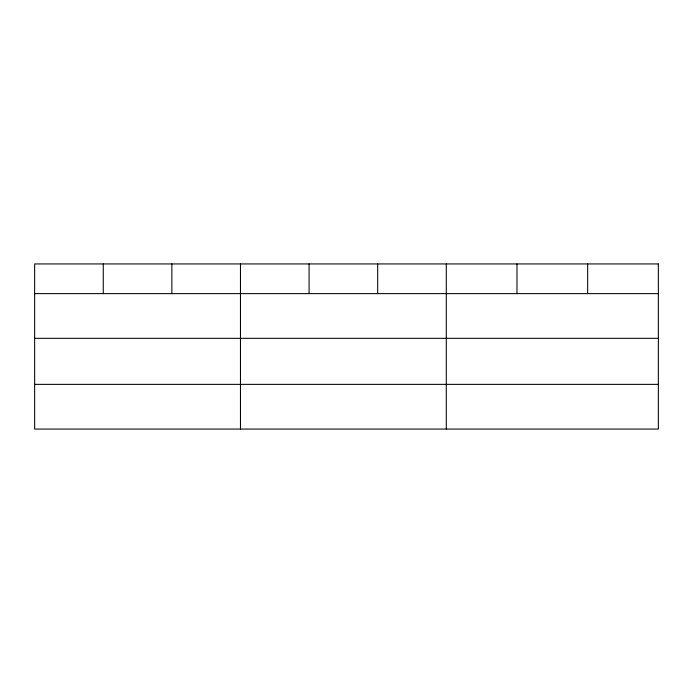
<?xml version="1.0" encoding="UTF-8"?>
<svg xmlns="http://www.w3.org/2000/svg" width="693" height="693" viewBox="0 0 693 693"><rect width="100%" height="100%" fill="white"/><g stroke="black" fill="none" stroke-linecap="round" stroke-linejoin="round"><path stroke-width="1.04" d="M34.65 293.624L658.35 293.624M34.65 338.323L658.35 338.323M34.65 384.364L658.35 384.364M587.664 263.938L587.664 293.624M516.978 263.938L516.978 293.624M446.292 263.938L446.292 429.062M377.685 263.938L377.685 293.624M309.078 263.938L309.078 293.624M240.471 263.938L240.471 429.062M171.864 263.938L171.864 293.624M103.257 263.938L103.257 293.624M658.35 263.938L34.65 263.938L34.65 429.062L658.35 429.062L658.35 263.938"/></g></svg>
